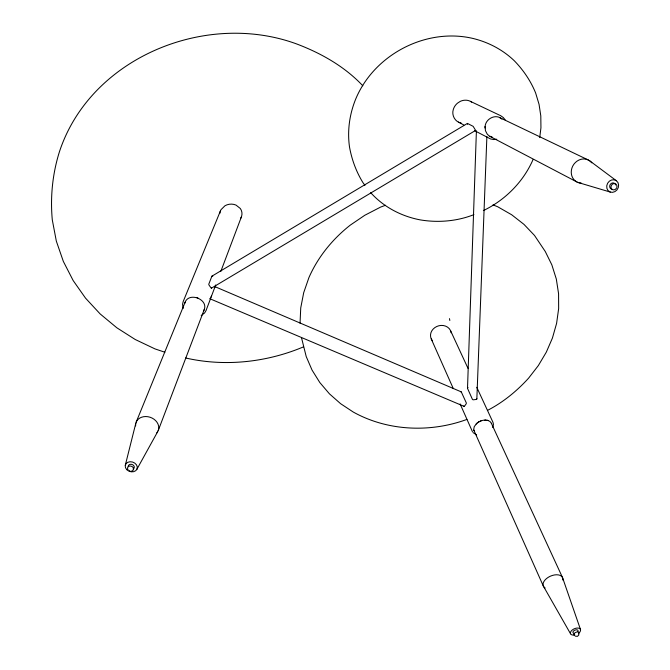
<?xml version="1.0" encoding="UTF-8"?>
<svg xmlns="http://www.w3.org/2000/svg" width="670" height="670" viewBox="0 0 670 670"><rect width="100%" height="100%" fill="white"/><g stroke="black" fill="none" stroke-linecap="round" stroke-linejoin="round"><path stroke-width="1" d="M476.78 398.566A1.348 0.821 20.1 0 1 476.32 399.429L473.405 399.806A1.332 0.963 -8.1 0 1 472.367 399.22L467.509 388.349L476.412 130.751M476.847 398.885L486.889 136.529M485.03 127.978L485.088 126.613L485.44 130.658L487.224 134.126L489.092 135.876L492.601 137.342M211.444 288.159L475.625 130.399L473.154 126.345L467.434 123.414L211.98 276.132M461.144 391.824L215.02 286.685L214.819 287.17M539.719 137.601L540.941 127.786L540.799 115.902L539.048 104.311L535.64 93.013C530.757 80.928 523.312 70.015 514.233 60.694L514.158 60.627C502.399 49.404 487.576 41.766 471.755 38.165L471.688 38.157C424.973 27.905 373.877 55.091 355.653 99.185L355.628 99.252C349.556 114.235 347.219 130.675 349.472 146.722L349.48 146.822C351.733 159.494 356.222 171.763 363.006 182.717L364.957 185.314M485.114 126.63C485.407 118.724 496.076 113.322 501.914 119.118M467.434 123.414L467.518 124.31M203.621 310.838C210.104 299.498 187.843 290.914 184.752 303.368M125.298 465.24L135.775 423.398M201.209 315.595L204.593 312.965L206.033 310.57L215.698 284.968M492.777 427.569L493.455 424.328L492.969 422.284L476.764 387.285M220.824 271.384L241.334 217.055M158.187 430.668L204.191 309.657M575.195 636.148L577.481 636.349L579.006 634.766M197.91 297.941L196.653 297.48M533.06 159.535C523.387 181.788 505.205 200.104 483.371 210.589M136.144 422.201L185.163 302.12M220.464 210.849L183.195 301.525L182.558 304.247L183.17 308.46M211.527 296.014L210.891 297.296M136.73 469.586L157.609 431.79M476.102 424.035L476.94 423.189L474.268 426.597L473.732 429.269L474.159 430.927M362.83 85.793C344.656 66.498 321.022 53.131 296.383 43.852L296.333 43.835C205.648 10.737 90.76 57.503 59.563 151.361L59.529 151.454C52.545 173.505 50.158 196.838 52.294 219.869L56.33 241.133L63.34 261.409L73.172 280.562L85.517 298.125L100.148 313.928L116.865 327.806L135.214 339.497L154.971 348.894L164.887 352.236M476.956 423.247L478.916 421.815L477.886 422.469M468.045 387.553L467.869 387.67A1.474 1.055 -8.3 0 0 467.509 388.349M478.941 421.866C482.576 419.403 489.46 419.261 491.252 423.063M487.509 410.383C503.103 402.368 516.855 391.071 528.63 378.123L538.345 365.569L546.31 352.16L552.423 338.065L556.594 323.392L558.654 308.569L558.579 293.736L556.318 279.03L551.837 264.826L545.263 251.484L534.501 235.438L523.974 224.383L511.687 214.777L497.751 206.787L493.011 204.878M480.038 421.304L481.186 420.844M385.484 205.263L380.585 207.105L364.823 215.254L350.243 225.153C332.563 239.056 317.999 256.903 308.937 277.548L303.703 292.664L300.738 307.915L300.043 323.2M473.933 214.634C456.974 221.318 438.172 222.884 420.224 219.886L420.157 219.869C401.338 216.293 383.55 206.971 370.694 192.659M303.368 346.918C266.484 362.437 224.71 366.917 185.607 357.981M466.915 419.42C430.266 432.854 387.628 431.179 353.257 412.042L340.603 403.683L329.447 393.843L319.808 382.528L312.044 370.075L306.224 356.582L301.584 338.057M496.755 139.251L493.656 139.544L490.607 138.975L474.712 130.725M484.695 420.115L485.8 420.057M486.897 420.216L487.877 420.392M461.178 123.045C455.123 122.099 451.438 115.282 453.272 109.595A12.244 11.348 -40.2 0 1 457.543 103.13L460.19 101.421A12.027 11.181 -45.5 0 1 464.637 100.224L466.144 100.207A11.884 10.996 -46.2 0 1 470.399 101.354L500.766 115.751L503.287 117.535L505.214 119.947M476.63 434.931L472.978 432.544M578.319 182.558L610.337 192.089M209.685 298.644L464.017 406.33M499.435 117.459L588.444 160.055M489.845 136.337L576.979 182.006M458.414 122.108L463.849 124.98M589.684 160.808L616.341 180.699A6.499 5.77 -59.1 0 1 614.893 191.628A6.499 5.77 -59.1 0 1 606.744 185.825A6.499 5.77 -59.1 0 1 616.341 180.699M432.56 340.896C429.989 338.157 429.889 333.76 431.907 330.687A10.293 8.769 -20.7 0 1 440.986 325.427C444.763 325.151 448.841 326.993 450.491 330.528L468.012 368.366M570.555 633.803L543.387 586.166L473.816 430.132M491.353 423.281L562.515 577.54L580.446 629.365M431.237 338.928L453.322 388.634M460.114 403.926L472.434 431.647M450.491 330.528L451.144 332.797M449.469 318.627L449.838 320.478M616.551 188.019A3.258 2.889 -59 0 1 611.509 188.773A3.258 2.889 -59 0 1 613.486 183.664A3.258 2.889 -59 0 1 616.861 187.232M128.07 469.729A3.09 2.471 18.5 0 1 129.067 466.219A3.09 2.471 18.5 0 1 133.322 467.836A3.09 2.471 18.5 0 1 131.588 471.06M130.022 470.993A3.09 2.471 18.5 0 1 129.268 470.7M574.433 635.286A2.714 1.533 -23.7 0 1 574.751 633.008A2.714 1.533 -23.7 0 1 578.21 632.044A2.714 1.533 -23.7 0 1 578.495 634.147M615.261 184.225A3.249 2.881 -59.1 0 1 615.554 184.945M611.869 189.166A3.249 2.881 -59.1 0 1 610.094 184.744A3.249 2.881 -59.1 0 1 614.792 183.622M581.192 183.077A12.387 11.097 -59.7 0 1 572.791 165.984A12.387 11.097 -59.7 0 1 591.786 162.827M573.939 633.301A2.714 1.533 -23.7 0 1 573.344 631.308A2.714 1.533 -23.7 0 1 576.686 629.808A2.714 1.533 -23.7 0 1 577.858 631.542M545.137 587.967A10.494 6.189 -23.7 0 1 550.296 576.225A10.494 6.189 -23.7 0 1 562.775 580.019M574.818 634.984A5.419 3.065 -23.7 0 1 570.781 631.651A5.419 3.065 -23.7 0 1 578.629 628.125A5.419 3.065 -23.7 0 1 578.595 633.284M128.246 466.68A3.082 2.471 18.5 0 1 130.491 464.302A3.082 2.471 18.5 0 1 134.008 466.077A3.082 2.471 18.5 0 1 132.978 469.075M135.616 425.936A11.809 9.615 18.9 0 1 150.063 417.234A11.809 9.615 18.9 0 1 156.864 432.82M460.633 391.808A1.474 0.963 -61 0 1 461.287 391.908L466.228 402.72A1.323 0.871 -61.3 0 1 466.094 403.977L464.478 406.179A1.34 0.637 -84.3 0 1 463.732 406.003M219.852 213.37A10.603 9.606 -6.4 0 1 221.041 209.651L224.919 205.799A11.34 10.268 -6.4 0 1 236.033 205.104L240.27 208.454A10.603 9.606 -6.5 0 1 240.748 218.236M211.561 288A1.424 0.461 74.5 0 1 211.058 287.941L209.266 285.428A1.449 0.637 51.4 0 1 208.814 284.097L211.888 276.199A1.566 0.687 51.3 0 1 212.775 276.341M470.399 101.354A11.884 10.938 -46.7 0 1 471.638 102.1M126.764 469.662A6.172 4.933 18.5 0 0 137.023 469.008A6.172 4.933 18.5 0 0 129.997 461.747A6.172 4.933 18.5 0 0 126.764 469.662"/></g></svg>
